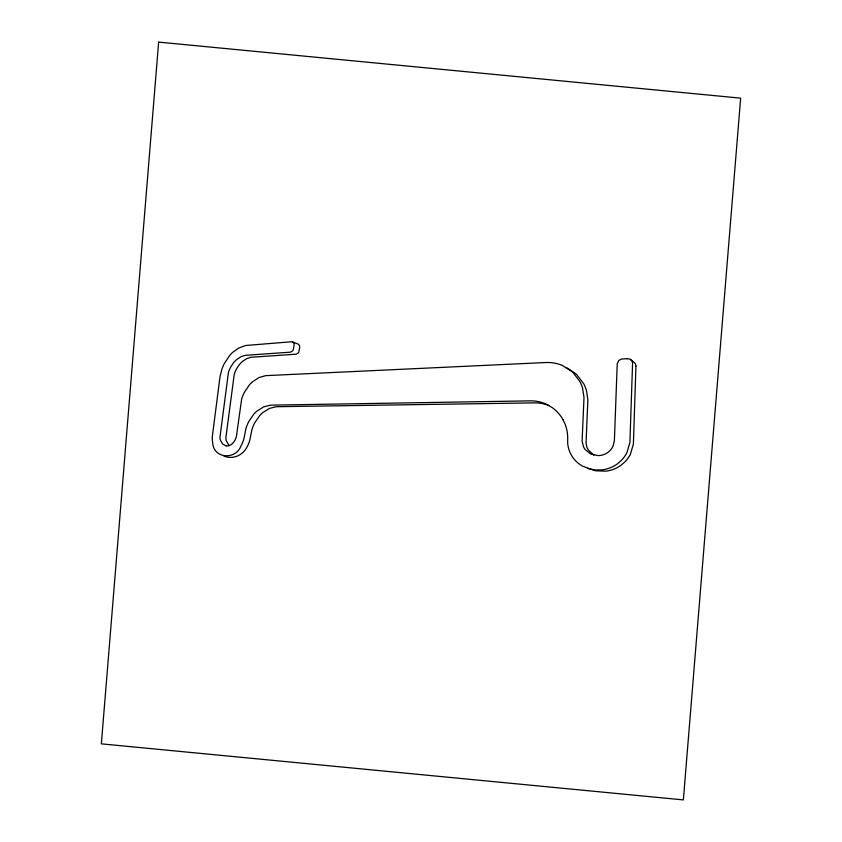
<?xml version="1.0" encoding="UTF-8"?>
<svg xmlns="http://www.w3.org/2000/svg" width="842" height="842" viewBox="0 0 842 842"><rect width="100%" height="100%" fill="white"/><g stroke="black" fill="none" stroke-linecap="round" stroke-linejoin="round"><path stroke-width="1.26" d="M635.942 366.123L633.384 444.144L630.416 454.248A34.985 32.512 10.8 0 1 625.196 461.605L621.091 465.226A31.438 29.207 10.8 0 1 616.376 468.068A32.701 30.386 10.8 0 1 605.83 471.183L595.02 470.731L582.411 466.058A29.944 27.818 10.8 0 1 574.128 459.143A28.386 26.376 10.8 0 1 572.002 456.227L570.813 454.154A31.722 29.47 10.8 0 1 567.676 443.071L567.687 437.135A42.847 39.806 10.8 0 0 564.929 423.726L563.161 419.958M627.216 358.703L621.817 358.997L619.828 359.871A7.483 6.946 10.8 0 0 618.554 360.965L617.218 363.691L614.397 440.482L613.134 445.913A18.271 16.977 10.8 0 1 609.187 451.333L607.671 452.564A16.819 15.63 10.8 0 1 598.462 455.617L590.81 454.101L585.327 449.691A17.05 15.84 10.8 0 1 583.453 446.649L582.106 441.113L584.011 397.592L582.559 388.151A40.584 37.701 10.8 0 0 579.822 381.468L572.697 372.038L562.245 365.396A35.49 32.975 10.8 0 0 545.669 362.534L265.714 375.648L259.073 377.521L252.432 381.858A33.543 31.165 10.8 0 0 249.411 384.857L244.475 392.183A48.12 44.71 10.8 0 0 241.675 398.971L236.444 436.156A17.166 15.945 10.8 0 1 234.465 441.082L233.118 442.881A9.694 9.009 10.8 0 1 229.077 445.618A6.126 5.694 10.8 0 1 225.888 445.807M229.056 445.586L226.266 440.734A14.535 13.504 10.8 0 1 225.919 437.335L234.255 374.332A35.585 33.059 10.8 0 1 236.791 368.438L239.17 364.86A25.06 23.281 10.8 0 1 242.78 361.186L246.79 358.618L250.769 357.282L296.163 354.198L298.152 352.966A6.041 5.61 10.8 0 0 298.815 352.03L299.678 347.357A4.021 3.736 10.8 0 0 299.457 345.525L298.257 344.125L292.469 341.905A2.168 2.01 10.8 0 0 291.448 341.768L245.548 345.504L238.518 348.167L232.739 352.335A37.406 34.754 10.8 0 0 229.571 355.587L224.361 363.47A53.372 49.594 10.8 0 0 221.888 369.259L220.057 376.427L212.331 436.43A29.628 27.533 10.8 0 0 212.71 442.86C213.636 458.953 235.834 460.079 241.033 445.85A33.312 30.954 10.8 0 0 243.959 438.471L246.001 428.325A47.868 44.479 10.8 0 1 248.832 421.453L253.863 414.085A32.617 30.312 10.8 0 1 256.936 411.107L263.704 406.865L270.482 405.149L530.102 400.855A34.648 32.196 10.8 0 1 546.89 404.486L552.447 407.77A37.111 34.48 10.8 0 1 563.151 419.958M225.888 445.797L222.677 444.092L220.499 440.345A13.304 12.356 10.8 0 1 219.92 437.598L228.414 372.574A36.132 33.575 10.8 0 1 230.971 366.628L233.371 363.018A25.376 23.587 10.8 0 1 236.991 359.302L241.012 356.713L245.011 355.356L290.543 352.156L292.542 350.903A6.126 5.684 10.8 0 0 293.216 349.956L294.079 345.241A4.063 3.778 10.8 0 0 293.869 343.389L292.469 341.905M223.961 456.059C232.781 459.858 242.906 455.354 247.001 447.018A32.817 30.491 10.8 0 0 249.895 439.703L251.905 429.652A47.131 43.795 10.8 0 1 254.726 422.842L259.715 415.548A32.249 29.965 10.8 0 1 262.778 412.601L269.514 408.402L276.271 406.707L534.428 402.876A34.648 32.196 10.8 0 1 548.952 405.549M587.716 468.436L594.715 469.973L602.062 469.868A33.027 30.68 10.8 0 0 612.713 466.7A31.807 29.554 10.8 0 0 617.47 463.816L621.628 460.142A35.532 33.006 10.8 0 0 626.901 452.691L629.911 442.46L632.563 363.491A4.715 4.378 10.8 0 0 630.837 359.808A5.01 4.652 10.8 0 0 627.216 358.734M593.863 455.154L588.516 450.27A16.64 15.461 10.8 0 1 586.706 446.544L586.053 442.629L587.874 399.74L586.432 390.404A40.174 37.322 10.8 0 0 583.716 383.794L576.644 374.458L567.192 367.933M630.837 359.808L634.226 362.47A4.663 4.326 10.8 0 1 635.91 366.123M158.643 42.1L101.345 743.844L683.357 799.9L740.655 98.156L158.643 42.1"/></g></svg>
